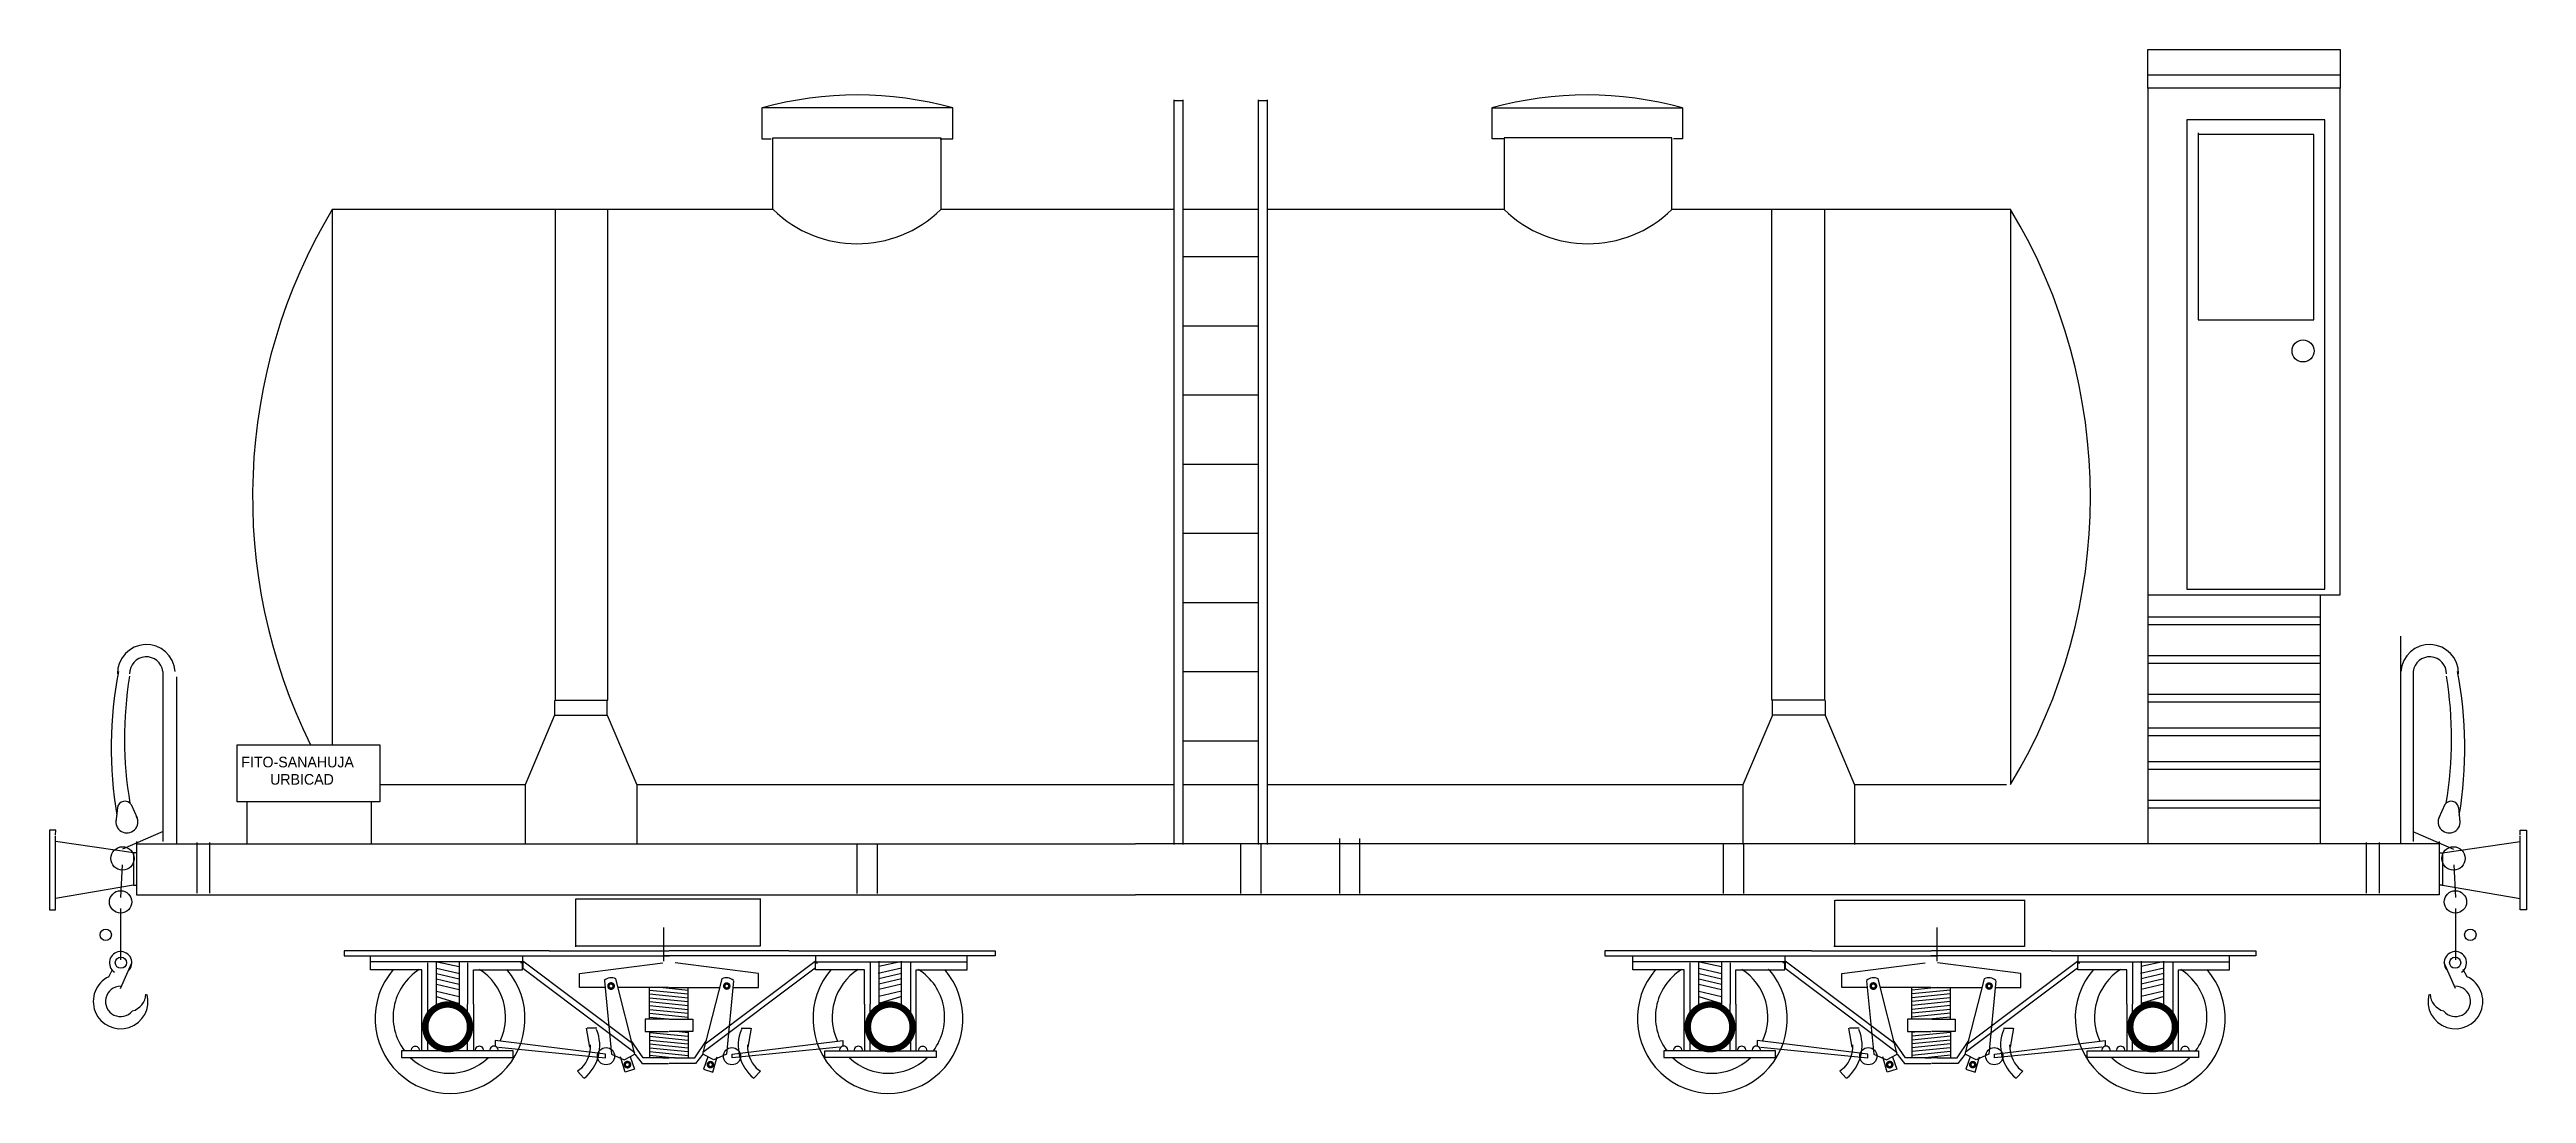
# Model space of a CAD drawing. Extents: x -1.7 to 8.6, y 0 to 4.3.
import ezdxf

# ---------------------------------------------------------------- set-up
doc = ezdxf.new("R2010")
doc.units = 0
doc.linetypes.add('CONTINUA', pattern=[0])
doc.layers.get('0').update_dxf_attribs({"linetype": 'CONTINUA'})

msp = doc.modelspace()

# ---------------------------------------------------------------- linework, layer by layer
at = {"color": 0}
for p, q in [((7.065, 4.344), (7.865, 4.344)), ((7.065, 4.184), (7.065, 4.344)), ((7.865, 4.344), (7.866, 4.184)), ((7.866, 4.237), (7.065, 4.237)), ((3.012, 4.132), (3.048, 4.132)), ((3.013, 1.036), (3.013, 4.135)), ((3.049, 4.135), (3.049, 1.036)), ((3.363, 4.132), (3.398, 4.132)), ((3.364, 1.036), (3.364, 4.135)), ((3.4, 4.135), (3.4, 1.036)), ((7.065, 4.184), (7.065, 1.039)), ((7.866, 4.184), (7.065, 4.184)), ((7.866, 2.075), (7.866, 4.184)), ((1.298, 4.102), (1.298, 3.972)), ((2.092, 4.102), (1.298, 4.102)), ((2.092, 3.972), (2.092, 4.102)), ((4.336, 3.972), (4.336, 4.102)), ((4.336, 4.102), (5.129, 4.102)), ((5.129, 4.102), (5.129, 3.972)), ((7.228, 4.051), (7.228, 2.099)), ((7.802, 4.051), (7.228, 4.051)), ((7.802, 2.099), (7.802, 4.051)), ((1.298, 3.972), (1.336, 3.972)), ((1.343, 3.976), (2.042, 3.976)), ((1.343, 3.679), (1.343, 3.976)), ((2.039, 3.972), (2.092, 3.972)), ((2.042, 3.976), (2.042, 3.679)), ((4.389, 3.972), (4.336, 3.972)), ((4.386, 3.976), (4.386, 3.679)), ((5.084, 3.976), (4.386, 3.976)), ((5.084, 3.679), (5.084, 3.976)), ((5.129, 3.972), (5.091, 3.972)), ((7.274, 3.997), (7.274, 3.219)), ((7.756, 3.99), (7.274, 3.99)), ((7.756, 3.219), (7.756, 3.99)), ((1.343, 3.679), (-0.49, 3.679)), ((-0.49, 3.679), (-0.49, 1.451)), ((0.437, 3.677), (0.437, 1.637)), ((0.656, 1.637), (0.656, 3.677)), ((3.013, 3.679), (2.042, 3.679)), ((3.364, 3.679), (3.049, 3.679)), ((4.386, 3.679), (3.4, 3.679)), ((6.495, 3.679), (5.084, 3.679)), ((5.501, 1.637), (5.501, 3.677)), ((5.72, 3.677), (5.72, 1.637)), ((6.495, 1.285), (6.495, 3.679)), ((3.049, 3.483), (3.364, 3.483)), ((7.274, 3.219), (7.756, 3.219)), ((3.049, 3.195), (3.364, 3.195)), ((3.049, 2.907), (3.364, 2.907)), ((3.049, 2.619), (3.364, 2.619)), ((3.049, 2.331), (3.364, 2.331)), ((7.065, 2.075), (7.866, 2.075)), ((7.228, 2.099), (7.802, 2.099)), ((7.782, 2.074), (7.782, 1.038)), ((3.049, 2.043), (3.364, 2.043)), ((7.065, 1.983), (7.782, 1.983)), ((7.065, 1.951), (7.782, 1.951)), ((8.118, 1.039), (8.118, 1.903)), ((-1.195, 1.756), (-1.195, 1.048)), ((3.049, 1.756), (3.364, 1.756)), ((7.065, 1.822), (7.782, 1.822)), ((7.065, 1.79), (7.782, 1.79)), ((8.169, 1.756), (8.169, 1.048)), ((-1.137, 1.039), (-1.137, 1.734)), ((7.065, 1.661), (7.782, 1.661)), ((0.435, 1.574), (0.312, 1.284)), ((0.435, 1.635), (0.435, 1.574)), ((0.435, 1.574), (0.654, 1.574)), ((0.437, 1.637), (0.656, 1.637)), ((0.654, 1.574), (0.654, 1.635)), ((0.654, 1.574), (0.777, 1.284)), ((5.503, 1.574), (5.38, 1.284)), ((5.72, 1.637), (5.501, 1.637)), ((5.503, 1.574), (5.503, 1.635)), ((5.722, 1.574), (5.503, 1.574)), ((5.722, 1.635), (5.722, 1.574)), ((5.722, 1.574), (5.845, 1.284)), ((7.065, 1.629), (7.782, 1.629)), ((-0.886, 1.451), (-0.292, 1.451)), ((-0.886, 1.214), (-0.886, 1.451)), ((-0.292, 1.451), (-0.292, 1.214)), ((3.049, 1.468), (3.364, 1.468)), ((7.065, 1.521), (7.782, 1.521)), ((7.065, 1.489), (7.782, 1.489)), ((7.065, 1.381), (7.782, 1.381)), ((7.065, 1.349), (7.782, 1.349)), ((-0.292, 1.285), (0.313, 1.285)), ((0.312, 1.284), (0.312, 1.036)), ((0.777, 1.285), (3.013, 1.285)), ((0.777, 1.284), (0.777, 1.036)), ((3.049, 1.285), (3.364, 1.285)), ((3.4, 1.285), (5.38, 1.285)), ((5.38, 1.284), (5.38, 1.036)), ((5.844, 1.285), (6.477, 1.285)), ((5.845, 1.284), (5.845, 1.036)), ((-1.384, 1.19), (-1.391, 1.129)), ((-1.327, 1.202), (-1.302, 1.147)), ((-0.292, 1.214), (-0.886, 1.214)), ((-0.846, 1.211), (-0.846, 1.038)), ((-0.328, 1.211), (-0.328, 1.038)), ((7.065, 1.22), (7.782, 1.22)), ((7.065, 1.188), (7.782, 1.188)), ((8.301, 1.202), (8.276, 1.147)), ((8.358, 1.19), (8.364, 1.129)), ((-1.667, 1.095), (-1.667, 0.764)), ((-1.64, 1.095), (-1.667, 1.095)), ((-1.642, 1.076), (-1.64, 1.095)), ((-1.642, 1.002), (-1.642, 1.072)), ((-1.317, 1.002), (-1.642, 1.048)), ((-1.194, 1.09), (-1.363, 1.016)), ((-1.305, 1.048), (-1.305, 0.827)), ((-1.305, 1.039), (2.852, 1.039)), ((-1.054, 1.044), (-1.054, 0.834)), ((-1.001, 1.044), (-1.001, 0.834)), ((1.693, 1.039), (1.693, 0.832)), ((1.777, 1.039), (1.777, 0.832)), ((8.278, 1.039), (2.852, 1.039)), ((3.289, 1.039), (3.289, 0.832)), ((3.374, 1.039), (3.374, 0.832)), ((3.701, 1.061), (3.701, 0.832)), ((3.785, 1.061), (3.785, 0.832)), ((5.298, 1.039), (5.298, 0.832)), ((5.382, 1.039), (5.382, 0.832)), ((7.974, 1.044), (7.974, 0.834)), ((8.028, 1.044), (8.028, 0.834)), ((8.168, 1.09), (8.337, 1.016)), ((8.278, 1.048), (8.278, 0.827)), ((8.291, 1.002), (8.615, 1.048)), ((8.615, 1.076), (8.614, 1.095)), ((8.614, 1.095), (8.641, 1.095)), ((8.615, 1.002), (8.615, 1.072)), ((8.641, 1.095), (8.641, 0.764)), ((-1.642, 0.764), (-1.642, 1.002)), ((-1.365, 0.951), (-1.371, 0.815)), ((-1.317, 1.002), (-1.317, 0.867)), ((-1.303, 1.002), (-1.317, 1.002)), ((8.277, 1.002), (8.291, 1.002)), ((8.291, 1.002), (8.291, 0.867)), ((8.339, 0.951), (8.345, 0.815)), ((8.615, 0.764), (8.615, 1.002)), ((-1.317, 0.867), (-1.642, 0.811)), ((-1.317, 0.867), (-1.303, 0.867)), ((-1.305, 0.827), (2.852, 0.827)), ((8.278, 0.827), (2.852, 0.827)), ((8.291, 0.867), (8.277, 0.867)), ((8.291, 0.867), (8.615, 0.811)), ((-1.667, 0.764), (-1.642, 0.764)), ((-1.371, 0.769), (-1.371, 0.556)), ((0.522, 0.808), (0.522, 0.61)), ((1.293, 0.808), (0.522, 0.808)), ((1.292, 0.615), (1.292, 0.808)), ((5.763, 0.616), (5.763, 0.805)), ((5.766, 0.805), (6.555, 0.805)), ((6.552, 0.805), (6.552, 0.612)), ((8.345, 0.769), (8.345, 0.556)), ((8.641, 0.764), (8.615, 0.764)), ((0.888, 0.69), (0.888, 0.55)), ((6.187, 0.69), (6.187, 0.55)), ((-1.42, 0.486), (-1.405, 0.516)), ((-1.371, 0.437), (-1.324, 0.544)), ((-0.441, 0.594), (-0.441, 0.573)), ((0.412, 0.594), (-0.441, 0.594)), ((-0.441, 0.573), (0.412, 0.573)), ((-0.331, 0.544), (-0.331, 0.573)), ((-0.331, 0.515), (-0.331, 0.544)), ((0.302, 0.548), (-0.33, 0.548)), ((-0.094, 0.544), (-0.094, 0.372)), ((-0.057, 0.357), (-0.057, 0.551)), ((-0.057, 0.521), (0.04, 0.499)), ((-0.054, 0.548), (0.038, 0.529)), ((0.038, 0.551), (0.038, 0.357)), ((0.073, 0.544), (0.073, 0.372)), ((0.301, 0.544), (0.293, 0.544)), ((0.301, 0.573), (0.301, 0.544)), ((0.301, 0.515), (0.301, 0.544)), ((0.303, 0.551), (0.303, 0.521)), ((0.76, 0.206), (0.303, 0.551)), ((0.303, 0.521), (0.769, 0.17)), ((0.412, 0.594), (0.91, 0.594)), ((0.412, 0.573), (0.913, 0.573)), ((0.526, 0.615), (1.292, 0.615)), ((0.538, 0.499), (0.885, 0.543)), ((1.41, 0.573), (0.89, 0.573)), ((1.41, 0.594), (0.912, 0.594)), ((1.284, 0.499), (0.937, 0.543)), ((1.519, 0.521), (1.052, 0.17)), ((1.061, 0.206), (1.519, 0.551)), ((1.41, 0.594), (2.269, 0.594)), ((2.269, 0.573), (1.41, 0.573)), ((1.519, 0.551), (1.519, 0.521)), ((1.52, 0.548), (2.152, 0.548)), ((1.521, 0.573), (1.521, 0.544)), ((1.521, 0.544), (1.529, 0.544)), ((1.521, 0.515), (1.521, 0.544)), ((1.748, 0.544), (1.748, 0.372)), ((1.879, 0.521), (1.781, 0.499)), ((1.784, 0.551), (1.784, 0.357)), ((1.875, 0.548), (1.784, 0.529)), ((1.879, 0.357), (1.879, 0.551)), ((1.916, 0.544), (1.916, 0.372)), ((2.152, 0.544), (2.152, 0.573)), ((2.152, 0.515), (2.152, 0.544)), ((2.269, 0.594), (2.269, 0.573)), ((4.806, 0.594), (4.806, 0.573)), ((5.665, 0.594), (4.806, 0.594)), ((4.806, 0.573), (5.665, 0.573)), ((4.922, 0.544), (4.922, 0.573)), ((4.922, 0.515), (4.922, 0.544)), ((5.555, 0.548), (4.923, 0.548)), ((5.159, 0.544), (5.159, 0.372)), ((5.196, 0.357), (5.196, 0.551)), ((5.196, 0.521), (5.293, 0.499)), ((5.199, 0.548), (5.291, 0.529)), ((5.291, 0.551), (5.291, 0.357)), ((5.327, 0.544), (5.327, 0.372)), ((5.554, 0.544), (5.546, 0.544)), ((5.554, 0.573), (5.554, 0.544)), ((5.554, 0.515), (5.554, 0.544)), ((5.556, 0.551), (5.556, 0.521)), ((6.014, 0.206), (5.556, 0.551)), ((5.556, 0.521), (6.022, 0.17)), ((5.665, 0.594), (6.163, 0.594)), ((5.665, 0.573), (6.185, 0.573)), ((6.552, 0.612), (5.758, 0.612)), ((5.791, 0.499), (6.138, 0.543)), ((6.663, 0.573), (6.162, 0.573)), ((6.663, 0.594), (6.165, 0.594)), ((6.537, 0.499), (6.19, 0.543)), ((6.772, 0.521), (6.305, 0.17)), ((6.314, 0.206), (6.772, 0.551)), ((6.663, 0.594), (7.515, 0.594)), ((7.515, 0.573), (6.663, 0.573)), ((6.772, 0.551), (6.772, 0.521)), ((6.773, 0.548), (7.405, 0.548)), ((6.774, 0.573), (6.774, 0.544)), ((6.774, 0.544), (6.782, 0.544)), ((6.774, 0.515), (6.774, 0.544)), ((7.001, 0.544), (7.001, 0.372)), ((7.132, 0.521), (7.034, 0.499)), ((7.037, 0.551), (7.037, 0.357)), ((7.128, 0.548), (7.037, 0.529)), ((7.132, 0.357), (7.132, 0.551)), ((7.169, 0.544), (7.169, 0.372)), ((7.405, 0.544), (7.405, 0.573)), ((7.405, 0.515), (7.405, 0.544)), ((7.515, 0.594), (7.515, 0.573)), ((8.345, 0.437), (8.298, 0.544)), ((8.394, 0.486), (8.378, 0.516)), ((-0.118, 0.515), (-0.331, 0.515)), ((-0.118, 0.372), (-0.118, 0.515)), ((-0.057, 0.499), (0.038, 0.477)), ((-0.057, 0.477), (0.038, 0.455)), ((-0.057, 0.455), (0.038, 0.433)), ((-0.057, 0.426), (0.038, 0.404)), ((0.098, 0.515), (0.301, 0.515)), ((0.098, 0.372), (0.098, 0.515)), ((0.538, 0.441), (0.538, 0.499)), ((0.644, 0.441), (0.538, 0.441)), ((0.642, 0.469), (0.672, 0.163)), ((0.769, 0.163), (0.69, 0.477)), ((0.909, 0.441), (0.699, 0.441)), ((0.83, 0.309), (0.83, 0.441)), ((0.83, 0.43), (0.991, 0.414)), ((0.83, 0.414), (0.991, 0.398)), ((0.886, 0.441), (0.991, 0.43)), ((0.912, 0.441), (1.122, 0.441)), ((0.991, 0.309), (0.991, 0.441)), ((1.052, 0.163), (1.132, 0.477)), ((1.18, 0.469), (1.15, 0.163)), ((1.177, 0.441), (1.284, 0.441)), ((1.284, 0.441), (1.284, 0.499)), ((1.724, 0.515), (1.521, 0.515)), ((1.724, 0.372), (1.724, 0.515)), ((1.879, 0.499), (1.784, 0.477)), ((1.879, 0.477), (1.784, 0.455)), ((1.879, 0.455), (1.784, 0.433)), ((1.879, 0.426), (1.784, 0.404)), ((1.94, 0.372), (1.94, 0.515)), ((1.94, 0.515), (2.152, 0.515)), ((5.135, 0.515), (4.922, 0.515)), ((5.135, 0.372), (5.135, 0.515)), ((5.196, 0.499), (5.291, 0.477)), ((5.196, 0.477), (5.291, 0.455)), ((5.196, 0.455), (5.291, 0.433)), ((5.196, 0.426), (5.291, 0.404)), ((5.351, 0.515), (5.554, 0.515)), ((5.351, 0.372), (5.351, 0.515)), ((5.791, 0.441), (5.791, 0.499)), ((5.897, 0.441), (5.791, 0.441)), ((5.895, 0.469), (5.925, 0.163)), ((6.022, 0.163), (5.943, 0.477)), ((6.162, 0.441), (5.952, 0.441)), ((6.083, 0.309), (6.083, 0.441)), ((6.189, 0.441), (6.083, 0.43)), ((6.244, 0.43), (6.083, 0.414)), ((6.244, 0.414), (6.083, 0.398)), ((6.165, 0.441), (6.375, 0.441)), ((6.244, 0.309), (6.244, 0.441)), ((6.305, 0.163), (6.385, 0.477)), ((6.433, 0.469), (6.403, 0.163)), ((6.43, 0.441), (6.537, 0.441)), ((6.537, 0.441), (6.537, 0.499)), ((6.977, 0.515), (6.774, 0.515)), ((6.977, 0.372), (6.977, 0.515)), ((7.132, 0.499), (7.037, 0.477)), ((7.132, 0.477), (7.037, 0.455)), ((7.132, 0.455), (7.037, 0.433)), ((7.132, 0.426), (7.037, 0.404)), ((7.193, 0.372), (7.193, 0.515)), ((7.193, 0.515), (7.405, 0.515)), ((-0.118, 0.178), (-0.118, 0.372)), ((-0.094, 0.372), (-0.094, 0.178)), ((-0.057, 0.404), (0.038, 0.374)), ((0.073, 0.178), (0.073, 0.372)), ((0.098, 0.372), (0.098, 0.178)), ((0.83, 0.398), (0.991, 0.382)), ((0.83, 0.382), (0.991, 0.366)), ((0.83, 0.366), (0.991, 0.35)), ((0.83, 0.35), (0.991, 0.334)), ((0.83, 0.334), (0.991, 0.318)), ((0.83, 0.318), (0.921, 0.309)), ((1.724, 0.372), (1.724, 0.178)), ((1.748, 0.178), (1.748, 0.372)), ((1.879, 0.404), (1.784, 0.374)), ((1.916, 0.372), (1.916, 0.178)), ((1.94, 0.178), (1.94, 0.372)), ((5.135, 0.178), (5.135, 0.372)), ((5.159, 0.372), (5.159, 0.178)), ((5.196, 0.404), (5.291, 0.374)), ((5.327, 0.178), (5.327, 0.372)), ((5.351, 0.372), (5.351, 0.178)), ((6.244, 0.398), (6.083, 0.382)), ((6.244, 0.382), (6.083, 0.366)), ((6.244, 0.366), (6.083, 0.35)), ((6.244, 0.35), (6.083, 0.334)), ((6.244, 0.334), (6.083, 0.318)), ((6.244, 0.318), (6.154, 0.309)), ((6.977, 0.372), (6.977, 0.178)), ((7.001, 0.178), (7.001, 0.372)), ((7.132, 0.404), (7.037, 0.374)), ((7.169, 0.372), (7.169, 0.178)), ((7.193, 0.178), (7.193, 0.372)), ((0.187, 0.22), (0.187, 0.199)), ((0.647, 0.163), (0.187, 0.22)), ((0.581, 0.192), (0.568, 0.272)), ((0.611, 0.272), (0.571, 0.272)), ((0.803, 0.148), (0.754, 0.22)), ((0.812, 0.309), (0.812, 0.258)), ((0.909, 0.309), (0.812, 0.309)), ((0.812, 0.258), (0.909, 0.258)), ((0.83, 0.258), (0.83, 0.148)), ((0.83, 0.254), (0.991, 0.238)), ((0.83, 0.238), (0.991, 0.222)), ((0.83, 0.222), (0.991, 0.206)), ((0.83, 0.206), (0.991, 0.19)), ((0.912, 0.309), (1.01, 0.309)), ((1.01, 0.258), (0.912, 0.258)), ((0.953, 0.258), (0.991, 0.254)), ((0.991, 0.258), (0.991, 0.148)), ((1.01, 0.309), (1.01, 0.258)), ((1.019, 0.148), (1.067, 0.22)), ((1.174, 0.163), (1.635, 0.22)), ((1.211, 0.272), (1.25, 0.272)), ((1.241, 0.192), (1.254, 0.272)), ((1.635, 0.22), (1.635, 0.199)), ((5.44, 0.22), (5.44, 0.199)), ((5.9, 0.163), (5.44, 0.22)), ((5.834, 0.192), (5.821, 0.272)), ((5.864, 0.272), (5.824, 0.272)), ((6.056, 0.148), (6.007, 0.22)), ((6.065, 0.309), (6.065, 0.258)), ((6.162, 0.309), (6.065, 0.309)), ((6.065, 0.258), (6.162, 0.258)), ((6.083, 0.258), (6.083, 0.148)), ((6.121, 0.258), (6.083, 0.254)), ((6.244, 0.254), (6.083, 0.238)), ((6.244, 0.238), (6.083, 0.222)), ((6.244, 0.222), (6.083, 0.206)), ((6.244, 0.206), (6.083, 0.19)), ((6.165, 0.309), (6.263, 0.309)), ((6.263, 0.258), (6.165, 0.258)), ((6.244, 0.258), (6.244, 0.148)), ((6.263, 0.309), (6.263, 0.258)), ((6.272, 0.148), (6.32, 0.22)), ((6.427, 0.163), (6.888, 0.22)), ((6.464, 0.272), (6.504, 0.272)), ((6.494, 0.192), (6.507, 0.272)), ((6.888, 0.22), (6.888, 0.199)), ((-0.202, 0.178), (-0.202, 0.149)), ((-0.118, 0.178), (-0.202, 0.178)), ((-0.202, 0.149), (0.262, 0.149)), ((-0.094, 0.178), (-0.118, 0.178)), ((0.262, 0.178), (-0.094, 0.178)), ((0.098, 0.178), (0.073, 0.178)), ((0.202, 0.192), (0.647, 0.148)), ((0.262, 0.149), (0.262, 0.178)), ((0.549, 0.106), (0.53, 0.093)), ((0.647, 0.148), (0.647, 0.163)), ((0.672, 0.163), (0.724, 0.14)), ((0.728, 0.089), (0.709, 0.152)), ((0.724, 0.14), (0.769, 0.163)), ((0.749, 0.152), (0.767, 0.101)), ((0.769, 0.163), (0.8, 0.125)), ((0.8, 0.125), (0.909, 0.125)), ((0.885, 0.148), (0.803, 0.148)), ((0.83, 0.19), (0.991, 0.174)), ((0.83, 0.174), (0.991, 0.158)), ((0.831, 0.16), (0.935, 0.148)), ((0.885, 0.163), (0.885, 0.163)), ((0.885, 0.148), (0.91, 0.148)), ((0.937, 0.148), (0.912, 0.148)), ((1.022, 0.125), (0.912, 0.125)), ((0.937, 0.163), (0.937, 0.163)), ((0.937, 0.148), (1.019, 0.148)), ((1.052, 0.163), (1.022, 0.125)), ((1.098, 0.14), (1.052, 0.163)), ((1.073, 0.152), (1.055, 0.101)), ((1.094, 0.089), (1.112, 0.152)), ((1.15, 0.163), (1.098, 0.14)), ((1.62, 0.192), (1.174, 0.148)), ((1.174, 0.148), (1.174, 0.163)), ((1.273, 0.106), (1.292, 0.093)), ((1.559, 0.149), (1.559, 0.178)), ((1.559, 0.178), (1.916, 0.178)), ((2.023, 0.149), (1.559, 0.149)), ((1.724, 0.178), (1.748, 0.178)), ((1.916, 0.178), (1.94, 0.178)), ((1.94, 0.178), (2.023, 0.178)), ((2.023, 0.178), (2.023, 0.149)), ((5.051, 0.178), (5.051, 0.149)), ((5.135, 0.178), (5.051, 0.178)), ((5.051, 0.149), (5.515, 0.149)), ((5.159, 0.178), (5.135, 0.178)), ((5.515, 0.178), (5.159, 0.178)), ((5.351, 0.178), (5.327, 0.178)), ((5.455, 0.192), (5.9, 0.148)), ((5.515, 0.149), (5.515, 0.178)), ((5.802, 0.106), (5.783, 0.093)), ((5.9, 0.148), (5.9, 0.163)), ((5.925, 0.163), (5.977, 0.14)), ((5.981, 0.089), (5.962, 0.152)), ((5.977, 0.14), (6.022, 0.163)), ((6.002, 0.152), (6.02, 0.101)), ((6.022, 0.163), (6.053, 0.125)), ((6.053, 0.125), (6.162, 0.125)), ((6.138, 0.148), (6.056, 0.148)), ((6.244, 0.19), (6.083, 0.174)), ((6.244, 0.174), (6.083, 0.158)), ((6.138, 0.163), (6.138, 0.163)), ((6.138, 0.148), (6.163, 0.148)), ((6.244, 0.16), (6.14, 0.148)), ((6.19, 0.148), (6.165, 0.148)), ((6.275, 0.125), (6.165, 0.125)), ((6.19, 0.163), (6.19, 0.163)), ((6.19, 0.148), (6.272, 0.148)), ((6.305, 0.163), (6.275, 0.125)), ((6.351, 0.14), (6.305, 0.163)), ((6.326, 0.152), (6.308, 0.101)), ((6.347, 0.089), (6.365, 0.152)), ((6.403, 0.163), (6.351, 0.14)), ((6.873, 0.192), (6.427, 0.148)), ((6.427, 0.148), (6.427, 0.163)), ((6.526, 0.106), (6.545, 0.093)), ((6.812, 0.149), (6.812, 0.178)), ((6.812, 0.178), (7.169, 0.178)), ((7.276, 0.149), (6.812, 0.149)), ((6.977, 0.178), (7.001, 0.178)), ((7.169, 0.178), (7.193, 0.178)), ((7.193, 0.178), (7.276, 0.178)), ((7.276, 0.178), (7.276, 0.149)), ((0.53, 0.093), (0.557, 0.063)), ((0.767, 0.101), (0.728, 0.089)), ((1.055, 0.101), (1.094, 0.089)), ((1.292, 0.093), (1.264, 0.063)), ((5.783, 0.093), (5.81, 0.063)), ((6.02, 0.101), (5.981, 0.089)), ((6.308, 0.101), (6.347, 0.089)), ((6.545, 0.093), (6.517, 0.063))]:
    msp.add_line(p, q, dxfattribs=at)
for points, const_width in [([(7.442, 1.041, -1), (7.441, 1.041, -1)], 0.000265), ([(0.659, 0.447, 1), (0.681, 0.447, 1)], 0.0106), ([(1.162, 0.447, -1), (1.141, 0.447, -1)], 0.0106), ([(5.912, 0.447, 1), (5.934, 0.447, 1)], 0.0106), ([(6.415, 0.447, -1), (6.394, 0.447, -1)], 0.0106), ([(-0.103, 0.277, 1), (0.083, 0.277, 1)], 0.0265), ([(1.925, 0.277, -1), (1.739, 0.277, -1)], 0.0265), ([(5.15, 0.277, 1), (5.336, 0.277, 1)], 0.0265), ([(7.178, 0.277, -1), (6.992, 0.277, -1)], 0.0265), ([(0.727, 0.12, 1), (0.749, 0.12, 1)], 0.0106), ([(1.094, 0.12, -1), (1.073, 0.12, -1)], 0.0106), ([(5.98, 0.12, 1), (6.002, 0.12, 1)], 0.0106), ([(6.347, 0.12, -1), (6.326, 0.12, -1)], 0.0106)]:
    msp.add_lwpolyline(points, format="xyb", close=True, dxfattribs=dict(at, const_width=const_width))
for centre, radius in [((7.711, 3.09), 0.0457), ((-1.363, 0.978), 0.0486), ((8.337, 0.978), 0.0486), ((-1.371, 0.797), 0.0466), ((8.345, 0.797), 0.0466), ((-1.433, 0.66), 0.0238), ((8.407, 0.66), 0.0238), ((-1.37, 0.544), 0.0233), ((8.344, 0.544), 0.0233), ((0.649, 0.155), 0.0358), ((1.173, 0.155), 0.0358), ((5.902, 0.155), 0.0358), ((6.426, 0.155), 0.0358)]:
    msp.add_circle(centre, radius, dxfattribs=at)
for centre, radius, start, end in [((1.695, 2.664), 1.491, 74.5666, 105.4334), ((4.732, 2.664), 1.491, 74.5666, 105.4334), ((1.502, 2.482), 2.324, 149.0083, 206.3298), ((1.693, 4.035), 0.499, 225.5937, 314.4063), ((4.735, 4.035), 0.499, 225.5937, 314.4063), ((4.502, 2.482), 2.324, 329.0083, 30.9917), ((-1.264, 1.748), 0.12, 4.042, 180.8424), ((8.238, 1.748), 0.12, 359.1576, 175.958), ((0.318, 1.437), 1.728, 169.3597, 189.2987), ((-1.264, 1.747), 0.0698, 7.3425, 181.0926), ((8.238, 1.747), 0.0698, 358.9074, 172.6575), ((6.656, 1.437), 1.728, 350.7013, 10.6403), ((0.252, 1.477), 1.607, 170.7164, 189.6501), ((6.722, 1.477), 1.607, 350.3499, 9.2836), ((-1.345, 1.13), 0.046, 165.7123, 28.8185), ((-1.353, 1.184), 0.0318, 36.1135, 168.0119), ((8.319, 1.13), 0.046, 151.1815, 14.2877), ((8.327, 1.184), 0.0318, 11.9881, 143.8865), ((-1.371, 0.544), 0.0466, 313.0021, 236.7554), ((-0.01, 0.315), 0.316, 39.3433, 39.4098), ((1.832, 0.315), 0.316, 140.5902, 140.6567), ((5.243, 0.315), 0.316, 39.3433, 39.4098), ((7.085, 0.315), 0.316, 140.5902, 140.6567), ((8.345, 0.544), 0.0466, 303.2446, 226.9979), ((-1.371, 0.383), 0.114, 115.4321, 14.8764), ((-1.371, 0.383), 0.063, 90, 320.9159), ((-1.34, 0.415), 0.0738, 283.6829, 358.6108), ((0, 0.312), 0.312, 139.2506, 40.7494), ((-0.003, 0.318), 0.234, 122.4038, 216.9261), ((-0.003, 0.318), 0.234, 334.6162, 57.5962), ((0.671, 0.438), 0.0436, 64.4544, 133.0106), ((1.15, 0.438), 0.0436, 46.9894, 115.5456), ((1.822, 0.312), 0.312, 139.2506, 40.7494), ((1.824, 0.318), 0.234, 122.4038, 205.3838), ((1.824, 0.318), 0.234, 323.0739, 57.5962), ((5.253, 0.312), 0.312, 139.2506, 40.7494), ((5.25, 0.318), 0.234, 122.4038, 216.9261), ((5.25, 0.318), 0.234, 334.6162, 57.5962), ((5.924, 0.438), 0.0436, 64.4544, 133.0106), ((6.403, 0.438), 0.0436, 46.9894, 115.5456), ((7.075, 0.312), 0.312, 139.2506, 40.7494), ((7.077, 0.318), 0.234, 122.4038, 205.3838), ((7.077, 0.318), 0.234, 323.0739, 57.5962), ((8.345, 0.383), 0.114, 165.1236, 64.5679), ((8.314, 0.415), 0.0738, 181.3892, 256.3171), ((8.345, 0.383), 0.063, 219.0841, 90), ((0.448, 0.199), 0.175, 308.9775, 22.4922), ((1.374, 0.199), 0.175, 157.5078, 231.0225), ((5.701, 0.199), 0.175, 308.9775, 22.4922), ((6.627, 0.199), 0.175, 157.5078, 231.0225), ((-0.003, 0.318), 0.234, 226.4302, 313.5698), ((-0.145, 0.178), 0.0179, 357.0093, 182.9907), ((0.122, 0.179), 0.0177, 353.9577, 186.0423), ((0.183, 0.179), 0.0178, 353.9708, 186.0292), ((0.449, 0.199), 0.136, 317.0966, 1.317), ((1.373, 0.199), 0.136, 178.683, 222.9034), ((1.638, 0.179), 0.0178, 353.9708, 186.0292), ((1.824, 0.318), 0.234, 226.4302, 313.5698), ((1.699, 0.179), 0.0177, 353.9577, 186.0423), ((1.967, 0.178), 0.0179, 357.0093, 182.9907), ((5.25, 0.318), 0.234, 226.4302, 313.5698), ((5.108, 0.178), 0.0179, 357.0093, 182.9907), ((5.375, 0.179), 0.0177, 353.9577, 186.0423), ((5.436, 0.179), 0.0178, 353.9708, 186.0292), ((5.702, 0.199), 0.136, 317.0966, 1.317), ((6.626, 0.199), 0.136, 178.683, 222.9034), ((6.891, 0.179), 0.0178, 353.9708, 186.0292), ((7.077, 0.318), 0.234, 226.4302, 313.5698), ((6.952, 0.179), 0.0177, 353.9577, 186.0423), ((7.22, 0.178), 0.0179, 357.0093, 182.9907)]:
    msp.add_arc(centre, radius, start, end, dxfattribs=at)

# ---------------------------------------------------------------- texts
for s, height, p in [('FITO-SANAHUJA', 0.04412, (-0.869, 1.357)), ('URBICAD', 0.0441, (-0.749, 1.285))]:
    msp.add_text(s, height=height, dxfattribs=at).set_placement(p)

doc.saveas('drawing.dxf')
